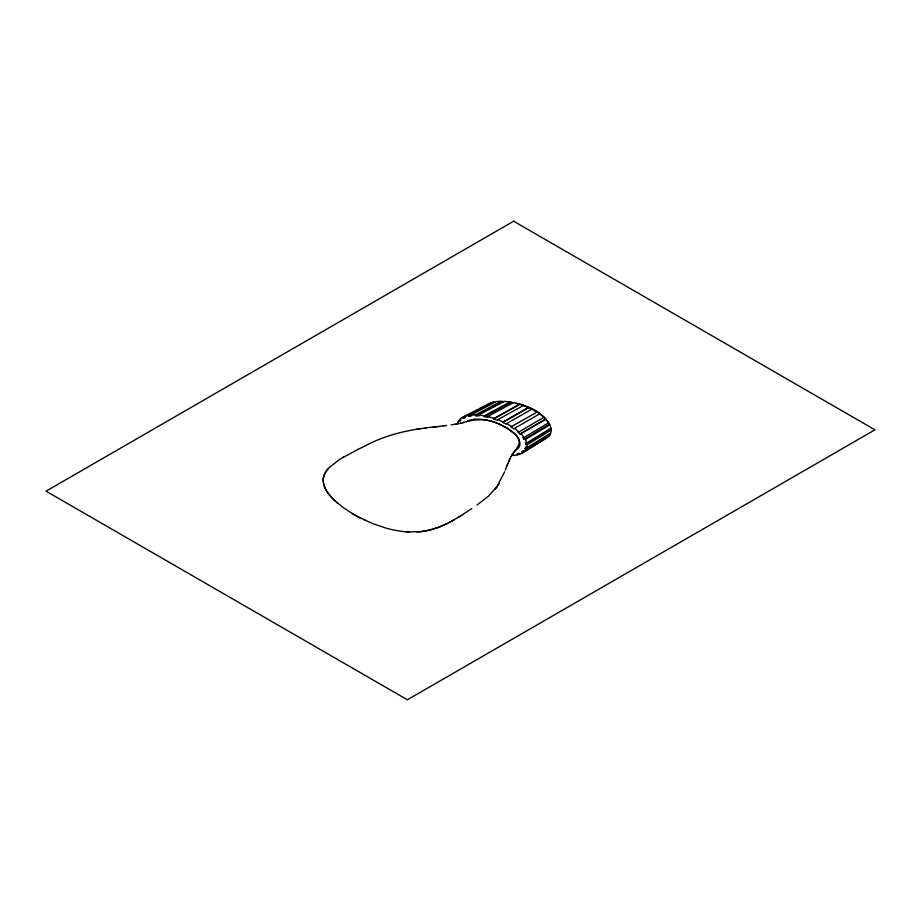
<?xml version="1.0" encoding="UTF-8"?>
<svg xmlns="http://www.w3.org/2000/svg" width="921" height="921" viewBox="0 0 921 921"><rect width="100%" height="100%" fill="white"/><g stroke="black" fill="none" stroke-linecap="round" stroke-linejoin="round"><path stroke-width="1.38" d="M324.883 487.566L324.653 487.025A54.776 31.625 0 0 1 323.57 483.513L323.467 482.972A47.742 27.561 0 0 1 323.271 481.407A45.705 26.387 0 0 1 323.236 479.691A43.851 25.316 0 0 1 323.283 479.047L323.294 478.839A43.31 25.005 0 0 1 323.375 478.195L323.524 477.308A41.065 23.716 0 0 1 323.778 476.307A42.85 24.74 0 0 1 324.998 473.256L326.828 470.355A52.255 30.174 0 0 1 328.267 468.582A55.202 31.878 0 0 1 329.096 467.672L339.849 459.234L357.958 449.436M323.386 478.091L323.536 477.308A41.111 23.739 0 0 1 323.778 476.307A42.527 24.545 0 0 1 324.998 473.256M493.495 418.894L519.34 404.169L523.496 405.47L497.006 420.091L493.495 418.894L520.054 404.342M549.745 433.63L550.159 434.516L526.375 449.137L525.028 448.665L525.592 447.134L526.939 447.606L550.827 432.962A25.385 14.655 0 0 0 551.195 430.026L550.965 428.184A37.761 21.805 0 0 0 549.756 424.846C542.285 410.662 525.292 404.584 509.946 402.017A35.447 20.469 0 0 0 504.271 401.395L478.46 415.141L479.012 415.947L475.904 415.785L475.351 414.98A23.117 13.343 0 0 0 470.435 415.175L471.276 415.97L468.72 416.35L467.88 415.567A15.553 8.98 0 0 0 464.057 416.649L465.128 417.363L463.275 418.226L462.215 417.524A14.414 8.324 0 0 0 459.729 419.389L460.926 419.976L459.878 421.254L458.693 420.667A19.157 11.064 0 0 0 457.645 423.142L459.038 423.545M505.318 470.067L507.609 464.219M507.091 465.519L507.436 464.645M504.673 471.725L496.937 486.737M507.701 464L507.955 463.355M507.874 463.574L509.866 458.992M508.668 461.663L508.933 461.041M509.44 459.913L511.857 455.17M511.213 456.332C517.038 447.675 525.523 440.641 511.754 431.615A58.115 33.547 0 0 0 499.021 424.144C487.681 418.111 473.878 418.917 462.63 422.808M511.903 455.089L512.26 454.479M499.044 483.537L498.226 484.826M512.421 454.226L513.055 453.236M325.781 471.886L326.828 470.355A51.334 29.633 0 0 1 328.267 468.582M512.847 453.546L515.242 450.346M498.054 485.102L496.649 487.128M496.718 487.036L488.556 496.074L477.02 505.042M496.2 487.739L494.968 489.316M515.081 450.53L516.9 449.367A11.294 6.516 0 0 0 517.901 448.585C523.197 443.485 517.188 435.472 512.56 432.041A70.583 40.754 0 0 0 511.328 431.063A60.993 35.217 0 0 0 506.055 427.505M539.718 414.001L541.606 415.452A62.306 35.977 0 0 1 543.827 417.363L518.949 431.914L514.62 428.472L513.757 428.806L510.913 426.895L536.989 412.148L531.82 409.177L505.894 424.017L502.59 422.394L528.24 407.473M546.729 437.82L522.967 452.718L522.011 451.946L523.416 450.818L524.648 451.428L548.283 436.865A17.925 10.35 0 0 0 550.159 434.516M471.794 508.553L462.584 514.609M462.595 514.597L460.719 515.806M460.719 515.806L453.995 519.87A127.052 73.358 0 0 1 448.895 522.644L447.364 523.416A81.221 46.89 0 0 1 436.278 528.101L435.437 528.355M522.944 452.741L522.875 452.775A14.091 8.128 0 0 1 520.169 454.076L519.133 453.385L517.015 454.041L518.039 454.732L519.651 453.742M458.808 517.003L459.441 516.6M522.011 451.946L523.646 450.933M525.028 448.665L526.812 447.56M550.965 428.184L526.777 442.851L525.396 442.552L525.753 444.383L527.134 444.693L551.207 430.026M525.753 444.383L550.712 429.221M548.571 422.808L524.061 437.487L522.76 437.394L524.049 439.409L549.342 424.247M524.049 439.409L525.35 439.513L549.756 424.846M518.949 431.914L517.821 432.03L519.962 434.067L545.589 418.986L548.191 422.244M519.962 434.067L545.842 419.366M343.441 457.058L344.235 456.597M513.757 428.806L539.718 413.828L537.093 412.032M502.59 422.394L528.942 407.658L532.154 409.2M478.46 415.129A36.967 21.344 0 0 1 484.147 415.878L484.365 416.637L487.808 417.34L487.6 416.568L513.365 402.638M484.158 415.866L509.946 402.017M484.365 416.637L511.028 402.281M475.904 415.785L502.578 401.614L503.822 401.625M475.351 414.98L501.139 401.314L502.578 401.614M470.435 415.187L496.177 401.614A23.819 13.757 0 0 1 501.139 401.314M468.72 416.35L470.608 415.348M462.215 417.524L489.65 403.237A17.223 9.935 0 0 1 493.575 402.063L494.922 402.27M467.88 415.567L493.575 402.051M458.693 420.667L460.442 419.746M357.97 449.436L364.29 446.328M364.094 446.432L366.19 445.407M365.764 445.614C387.741 433.814 412.493 428.921 437.107 426.653M466.843 421.76A11.271 6.505 0 0 1 468.375 420.862L468.824 420.655A11.593 6.7 0 0 1 469.745 420.298C478.057 417.754 487.428 419.803 495.556 422.624A56.734 32.753 0 0 1 499.32 424.109L506.043 427.505M463.275 418.226L465.128 417.363M464.23 422.44L463.689 422.566M462.158 422.912L460.707 423.211M457.334 423.856L460.857 423.188M331.928 497.777A92.1 53.176 0 0 1 329.557 495.049A73.254 42.297 0 0 1 324.837 487.577A73.369 42.366 0 0 0 329.591 495.038A93.033 53.706 0 0 0 331.928 497.777L332.965 498.848A105.374 60.832 0 0 0 335.152 500.978L343.326 507.655L353.008 513.976A142.225 82.119 0 0 0 359.846 517.752L372.97 523.704L386.187 528.17A82.119 47.408 0 0 0 391.275 529.471L392.576 529.759A70.123 40.478 0 0 0 396.514 530.554L401.406 531.313A55.41 31.982 0 0 0 405.217 531.739L406.173 531.82A50.494 29.15 0 0 0 407.612 531.912L421.127 531.567A44.266 25.558 0 0 0 423.752 531.21A42.401 24.476 0 0 0 425.456 530.922L426.296 530.761A52.578 30.358 0 0 0 435.437 528.343M457.461 423.833L455.953 424.097M456.102 424.063L453.213 424.535M416.799 429.29L418.088 429.094M452.545 424.639L451.163 424.846M419.711 428.852L420.506 428.737M446.558 425.479L444.716 425.721M425.237 428.104L426.009 428M445.085 425.675L443.22 425.905M442.851 425.951L436.324 426.745M433.112 427.125L433.918 427.033M434.724 426.941L435.529 426.837M473.97 419.354L474.937 419.262M512.088 454.778L513.883 455.435A17.925 10.35 0 0 0 518.051 454.732M409.327 532.004L408.084 531.947M522.794 405.298L522.84 405.309A61.603 35.562 0 0 1 528.24 407.473M516.002 403.248L519.34 404.169M489.074 420.655L490.375 420.989M497.179 419.423L503.119 421.876M365.338 520.434L364.44 520.008M506.435 423.499L511.777 426.561M336.902 502.555L337.5 503.073M543.597 417.006L545.589 418.986M454.007 519.87A127.605 73.668 0 0 1 448.895 522.644M447.341 523.393A81.14 46.844 0 0 1 436.278 528.101M436.232 528.067A52.716 30.439 0 0 1 425.456 530.933M425.456 530.922A43.345 25.028 0 0 1 422.9 531.336L421.127 531.567A43.206 24.948 0 0 1 419.343 531.762A40.766 23.532 0 0 1 416.937 531.947M407.612 531.912A46.326 26.755 0 0 1 406.173 531.82M359.846 517.752A141.926 81.946 0 0 1 353.008 513.976M335.152 500.978A103.923 60.003 0 0 1 332.965 498.848M324.653 487.025A54.155 31.268 0 0 1 323.57 483.513M323.271 481.407A45.59 26.318 0 0 1 323.236 479.691A42.631 24.614 0 0 1 323.375 478.218M526.363 449.137A16.359 9.452 0 0 1 524.659 451.428M527.123 444.693A24.948 14.402 0 0 1 526.95 447.606M525.338 439.513A39.511 22.806 0 0 1 526.777 442.851M521.079 433.964A56.492 32.615 0 0 1 524.072 437.487M487.6 416.568A54.04 31.199 0 0 1 493.656 418.226M511.328 431.063A69.328 40.029 0 0 1 512.56 432.041M513.63 221.224L46.05 491.181L407.37 699.776L874.95 429.819L513.63 221.224M467.914 421.104A11.317 6.539 0 0 0 467.569 421.288A11.156 6.447 0 0 1 467.914 421.104"/></g></svg>
